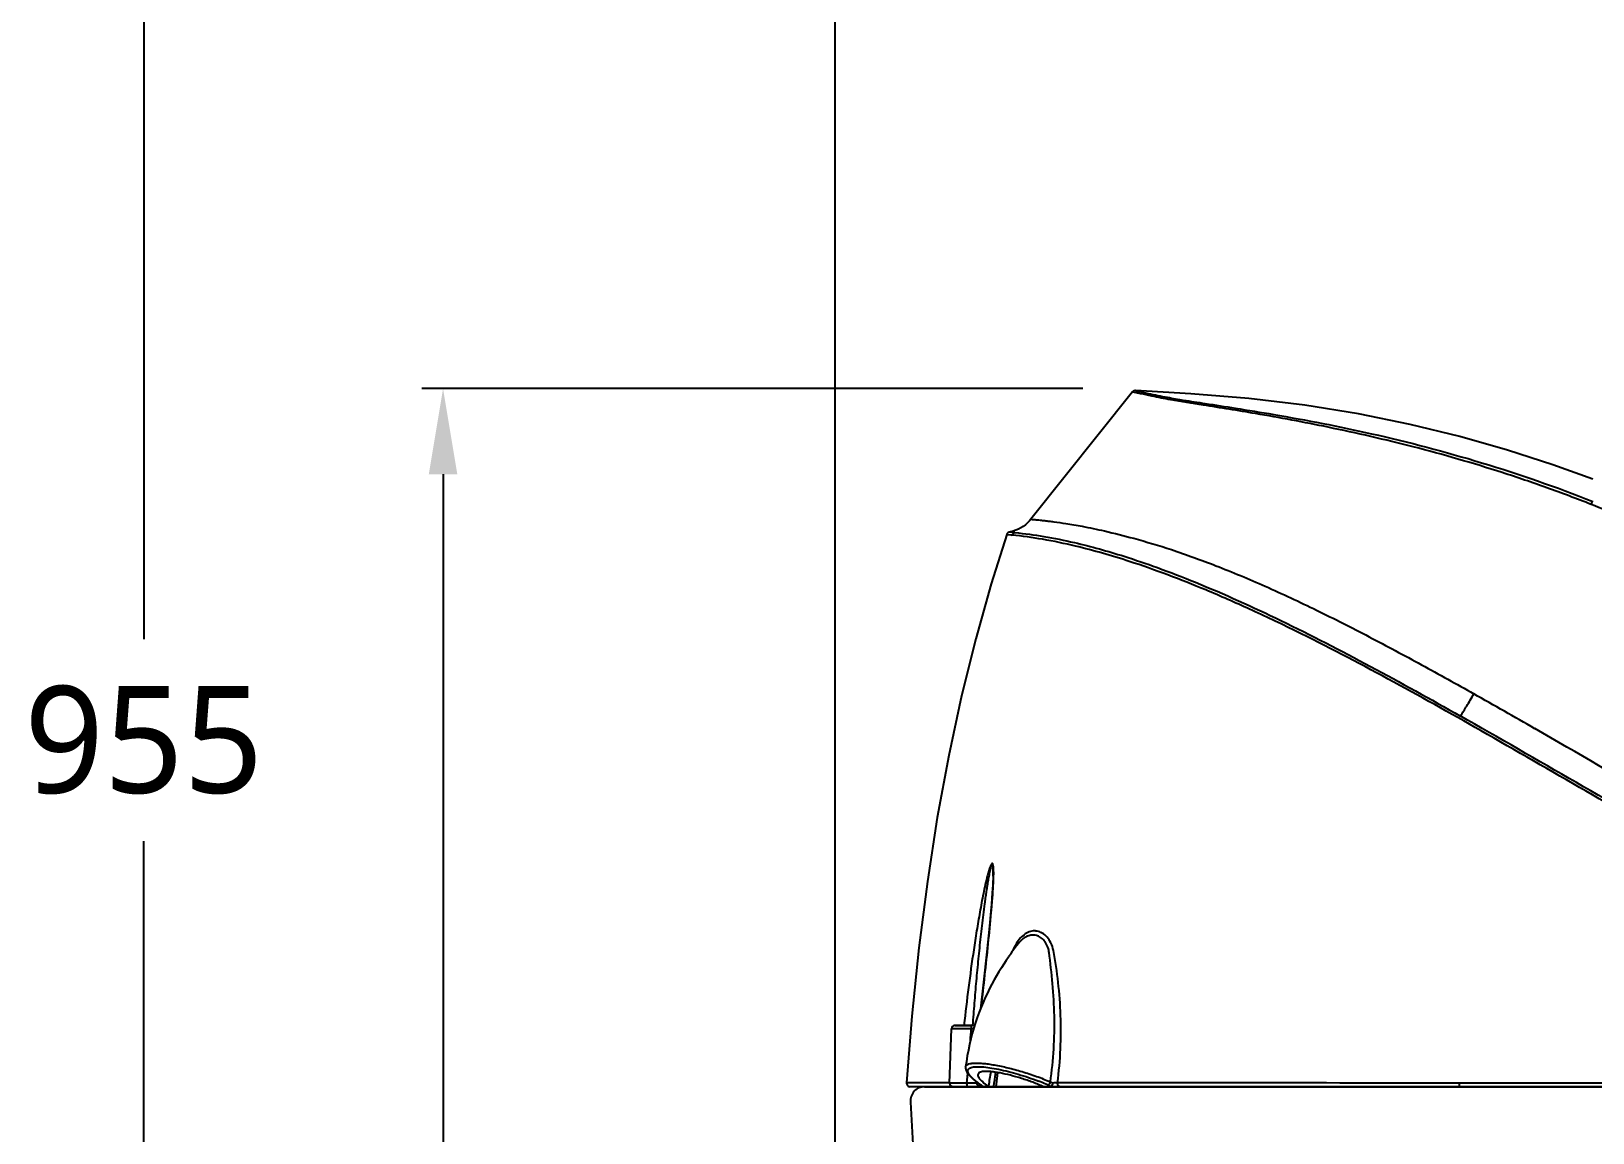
# Model space of a CAD drawing. Extents: x 3267 to 9145, y -61 to 2467.
# Drawn here: x 6284.7 to 6722.7, y 654.1 to 963 of the extents above; entities that cross this region are included whole.
import ezdxf

# ---------------------------------------------------------------- set-up
doc = ezdxf.new("R2010")
doc.units = 0
doc.header["$LTSCALE"] = 20
doc.header["$MEASUREMENT"] = 0
doc.layers.get('0').update_dxf_attribs({"linetype": 'CONTINUOUS'})
doc.layers.get('DEFPOINTS').update_dxf_attribs({"linetype": 'CONTINUOUS'})
for name, color, linetype in [('00_COMPONENTS', 7, 'CONTINUOUS'), ('1', 7, 'CONTINUOUS'), ('6', 6, 'CONTINUOUS')]:
    doc.layers.add(name, color=color, linetype=linetype)
doc.styles.get("Standard").update_dxf_attribs({"font": 'NanumGothic.ttf'})
doc.dimstyles.get("Standard").update_dxf_attribs({"dimtxt": 2.7, "dimasz": 2.5, "dimexe": 1.5, "dimexo": 1.5, "dimgap": 1.5, "dimtad": 1, "dimdec": 0, "dimlfac": 10, "dimzin": 0, "dimdsep": 46, "dimtxsty": 'Standard', "dimcen": 0, "dimclrt": 2, "dimadec": 0, "dimazin": 0, "dimtfac": 1, "dimtdec": 0, "dimtmove": 0, "dimatfit": 3, "dimfxl": 0, "dimtolj": 1, "dimtzin": 0, "dimarcsym": 0})

# ---------------------------------------------------------------- blocks, each defined once
blk = doc.blocks.new('*D22')
at = {"color": 3, "lineweight": -2}
for p, q in [((6579.71, 862.73), (6394.26, 862.73)), ((6400.26, 838.73), (6400.26, 602.89)), ((6400.26, 310.73), (6400.26, 546.57)), ((6563.67, 286.73), (6394.26, 286.73))]:
    blk.add_line(p, q, dxfattribs=at)
at = {"color": 3}
for points in [[(6396.26, 838.73), (6404.26, 838.73), (6400.26, 862.73)], [(6396.26, 310.73), (6404.26, 310.73), (6400.26, 286.73)]]:
    blk.add_solid(points, dxfattribs=at)
at = {"layer": 'DEFPOINTS', "color": 0}
for p in [(6581.51, 862.73), (6400.26, 286.73), (6565.47, 286.73)]:
    blk.add_point(p, dxfattribs=at)
at = {"color": 2, "insert": (6400.26, 574.73), "char_height": 30, "attachment_point": 5}
blk.add_mtext('\\A1;{\\fNanumGothic|b0|i0|c0|p50;575}', dxfattribs=at)
blk = doc.blocks.new('*D26')
at = {"color": 3, "lineweight": -2}
for p, q in [((7207.71, 683.42), (7207.71, 32.95)), ((6510.15, 284.93), (6510.15, 32.95)), ((6534.15, 38.95), (7183.71, 38.95))]:
    blk.add_line(p, q, dxfattribs=at)
at = {"color": 3}
for points in [[(6534.15, 42.95), (6534.15, 34.95), (6510.15, 38.95)], [(7183.71, 42.95), (7183.71, 34.95), (7207.71, 38.95)]]:
    blk.add_solid(points, dxfattribs=at)
at = {"layer": 'DEFPOINTS', "color": 0}
for p in [(7207.71, 685.22), (6510.15, 286.73), (7207.71, 38.95)]:
    blk.add_point(p, dxfattribs=at)
at = {"color": 2, "insert": (6858.93, 67.17), "char_height": 30, "attachment_point": 5}
blk.add_mtext('\\A1;{\\fNanumGothic|b0|i0|c0|p50;700}', dxfattribs=at)
blk = doc.blocks.new('A$C7b8c0583')
at = {"layer": '00_COMPONENTS', "color": 7, "linetype": 'Continuous'}
for p, q in [((63.41, 194.88), (34.85, 159.15)), ((63.41, 194.88), (63.41, 194.88)), ((64.24, 195.25), (64.24, 195.25)), ((192.47, 170.36), (192.47, 170.36)), ((34.85, 159.15), (34.85, 159.15)), ((28.08, 154.89), (28.08, 154.89)), ((28.08, 154.89), (28.08, 154.89)), ((28.85, 155.56), (28.85, 155.56)), ((24.26, 59.07), (24.26, 59.07)), ((31.35, 40.23), (30.92, 39.67)), ((31.35, 40.23), (31.35, 40.23)), ((28.57, 36.38), (28.58, 36.39)), ((28.91, 36.89), (28.91, 36.89)), ((12.07, 1.07), (12.6, 16.27)), ((17.1, 17.24), (13.6, 17.24)), ((13.6, 17.24), (13.6, 17.24)), ((13.61, 17.24), (17.09, 17.24)), ((17.09, 17.24), (17.71, 17.24)), ((18.36, 17.24), (17.1, 17.24)), ((17.71, 17.24), (18.36, 17.24)), ((19.09, 17.24), (18.36, 17.24)), ((16.57, 5.58), (16.57, 5.59)), ((0, 1.11), (0, 1.11)), ((4.21, 0.04), (1, 0.04)), ((12.34, 0.04), (4.21, 0.04)), ((13.07, 0.04), (12.34, 0.04)), ((13.08, 0.04), (13.07, 0.04)), ((13.07, 0.04), (15.19, 0.04)), ((13.86, 0.04), (13.07, 0.04)), ((15.2, 0.04), (13.08, 0.04)), ((15.19, 0.04), (16.17, 0.04)), ((16.18, 0.04), (15.2, 0.04)), ((16.17, 0.04), (17.28, 0.04)), ((17.28, 0.04), (16.18, 0.04)), ((19.12, 0.04), (17.28, 0.04)), ((20.18, 0.04), (19.12, 0.04)), ((19.63, 0.04), (19.43, 0.04)), ((20.19, 0.04), (19.63, 0.04)), ((19.88, 1.18), (20.57, 0.68)), ((20.46, 0.04), (20.18, 0.04)), ((20.36, 0.04), (20.19, 0.04)), ((20.7, 0.04), (20.46, 0.04)), ((20.57, 0.68), (20.7, 0.6)), ((20.7, 0.6), (20.7, 0.6)), ((20.7, 0.6), (20.78, 0.54)), ((20.86, 0.04), (20.7, 0.04)), ((21.01, 0.04), (20.86, 0.04)), ((20.99, 0.36), (21, 0.35)), ((21.63, 0.04), (21.01, 0.04)), ((21.62, 0.04), (21.67, 0.04)), ((21.85, 0.04), (21.62, 0.04)), ((22.32, 0.04), (21.85, 0.04)), ((23.06, 0.04), (22.32, 0.04)), ((24.33, 0.04), (23.06, 0.04)), ((25.1, 0.04), (24.33, 0.04)), ((25.47, 0.04), (25.1, 0.04)), ((38.35, 0.04), (25.47, 0.04)), ((38.74, 0.04), (38.35, 0.04)), ((39.14, 0.04), (38.74, 0.04)), ((39.53, 0.04), (39.14, 0.04)), ((40.28, 0.04), (39.53, 0.04)), ((40.66, 0.04), (40.28, 0.04)), ((40.8, 0.04), (40.66, 0.04)), ((41.71, 0.04), (40.66, 0.04)), ((43.05, 0.04), (40.8, 0.04)), ((155.13, 0.04), (43.05, 0.04)), ((308.57, 0.04), (155.13, 0.04))]:
    blk.add_line(p, q, dxfattribs=at)
at = {"layer": '00_COMPONENTS', "color": 9, "linetype": 'Continuous'}
for p, q in [((63.58, 194.84), (63.41, 194.88)), ((65.64, 194.37), (63.58, 194.84)), ((28.08, 154.89), (29.29, 154.77)), ((30.38, 155.42), (28.85, 155.56)), ((29.29, 154.77), (29.61, 154.74)), ((18.16, 16.27), (12.6, 16.27)), ((18.8, 16.29), (18.16, 16.27)), ((12.06, 1.15), (0, 1.11)), ((16.93, 1.07), (12.07, 1.07)), ((16.93, 1.07), (17.15, 3.76)), ((19.8, 1.15), (19.81, 1.24)), ((19.95, 1.15), (19.8, 1.15)), ((22.96, 0.24), (22.95, 0.12)), ((310.51, 1.08), (155.07, 1.07))]:
    blk.add_line(p, q, dxfattribs=at)
at = {"layer": '00_COMPONENTS', "color": 7, "linetype": 'Continuous'}
for points in [[(64.25, 195.25), (64.15, 195.25), (64.02, 195.24), (63.9, 195.21), (63.78, 195.16), (63.67, 195.11), (63.57, 195.04), (63.48, 194.96), (63.41, 194.88)], [(192.47, 170.36), (181.3, 174.41), (168.53, 178.56), (155.18, 182.36), (141.26, 185.77), (126.76, 188.73), (111.67, 191.18), (95.98, 193.07), (79.72, 194.32), (64.24, 195.25)], [(34.86, 159.16), (34.46, 158.69), (33.91, 158.13), (33.33, 157.62), (32.7, 157.16), (32.05, 156.74), (31.36, 156.38), (30.65, 156.07), (29.92, 155.82), (29.16, 155.63), (28.85, 155.56)], [(28.08, 154.89), (23.73, 141.06), (19.41, 125.65), (15.44, 109.62), (11.84, 92.91), (8.62, 75.54), (5.82, 57.56), (3.43, 39), (1.46, 19.81), (0, 1.11)], [(28.85, 155.56), (28.79, 155.55), (28.67, 155.51), (28.55, 155.44), (28.42, 155.36), (28.31, 155.26), (28.22, 155.16), (28.15, 155.04), (28.09, 154.92), (28.08, 154.89)], [(24.26, 59.07), (24.24, 58.29), (24.21, 57.49), (24.17, 56.55), (24.11, 55.54), (24.04, 54.39), (23.92, 52.79), (23.8, 51.25), (23.63, 49.26), (23.24, 45.01), (22.52, 37.89), (21.49, 28.49), (20.73, 21.88)], [(30.92, 39.67), (30.46, 39.06), (30, 38.45), (29.55, 37.82)], [(28.58, 36.39), (27.92, 35.39), (27.26, 34.4), (26.6, 33.36), (25.92, 32.27), (25.25, 31.15), (24.59, 29.99), (23.94, 28.8), (23.3, 27.57), (22.67, 26.31), (22.06, 25.01), (21.46, 23.67), (20.89, 22.3), (20.35, 20.9), (19.83, 19.47), (19.33, 18), (18.87, 16.51), (18.43, 14.99), (18.03, 13.45), (17.66, 11.88), (17.33, 10.29), (17.03, 8.68), (16.77, 7.04), (16.57, 5.59)], [(28.91, 36.89), (28.83, 36.76), (28.72, 36.59), (28.6, 36.42), (28.57, 36.38)], [(29.55, 37.82), (29.11, 37.18), (28.91, 36.89)], [(16.57, 5.59), (16.55, 5.37), (16.62, 4.87), (16.78, 4.39), (17.03, 3.94), (17.34, 3.5), (17.72, 3.06), (18.17, 2.6), (18.68, 2.14), (19.25, 1.66), (19.88, 1.18)], [(20.78, 0.54), (20.86, 0.48), (20.92, 0.43), (20.97, 0.39), (20.99, 0.36)], [(25.1, 0.04), (25.51, 3.18), (25.64, 3.99)]]:
    blk.add_lwpolyline(points, dxfattribs=at)
at = {"layer": '00_COMPONENTS', "color": 9, "linetype": 'Continuous'}
for centre, radius, start, end in [((-1044.85, -2021.98), 2448.6, 60.08732, 60.54807), ((93.73, 12.1), 69.05, 157.668, 157.8475), ((43.19, 32.86), 14.41, 156.1952, 157.6707), ((28.91, 37.64), 1.18, 33.3877, 36.0675), ((33.35, 36.96), 6.65, 6.5157, 11.2082), ((31.84, 36.42), 9.52, 10.7205, 14.6609), ((-2.63, 769.88), 769.05, 271.45777, 271.67105), ((28.17, 12.6), 14.05, 228.0984, 228.5056), ((33.13, 18.61), 21.85, 231.1192, 233.411), ((20.87, 1.04), 1.08, 174.134, 184.0653), ((36.68, 23.42), 27.82, 233.4457, 235.4157), ((18.05, -3.59), 4.99, 53.7394, 55.4248), ((21.71, 0.99), 0.976, 214.1365, 224.2471), ((289.42, -38.69), 269.28, 170.8213, 171.6881), ((215.56, -24.51), 192.76, 172.2702, 172.6819), ((213.16, -24.18), 190.33, 171.4529, 172.2712), ((15.5, -54.38), 59.98, 66.8337, 68.9476), ((19.65, -44.55), 49.31, 65.9854, 66.7716), ((43.68, 9.41), 9.76, 246.0053, 252.0883), ((42.9, 5.53), 4.88, 238.2888, 246.4336), ((43.72, 9.5), 9.86, 252.0465, 252.7847), ((47.24, -95.94), 97.21, 92.8794, 93.7102)]:
    blk.add_arc(centre, radius, start, end, dxfattribs=at)
at = {"layer": '00_COMPONENTS', "color": 7, "linetype": 'Continuous'}
for centre, radius, start, end in [((13.6, 16.24), 1, 90, 178), ((1, 1.04), 1, 176.1939, 270), ((13.07, 1.04), 1, 178, 270), ((21.67, 0.9), 0.855, 241.447, 251.226), ((34.89, 17.35), 20.97, 233.3771, 235.2649), ((28.22, 7.71), 9.25, 235.2281, 236.0872), ((114.41, -10.7), 74.4, 170.9, 171.2241)]:
    blk.add_arc(centre, radius, start, end, dxfattribs=at)
at = {"layer": '00_COMPONENTS', "color": 9, "linetype": 'Continuous'}
for points, knots in [([(64.25, 195.25), (64.19, 195.26), (64.78, 195.13), (65.08, 195.05), (66.4, 194.77), (68.96, 194.2), (72.87, 193.4), (78.17, 192.47), (84.53, 191.51), (92.99, 190.21), (108.59, 187.67), (131.77, 183.17), (161.76, 175.31), (182.24, 168.21), (192.47, 164.18)], [0, 0, 0, 0, 0.001471, 0.00625, 0.014787, 0.02735, 0.06903, 0.103026, 0.150223, 0.214757, 0.297305, 0.508848, 0.750424, 1, 1, 1, 1]), ([(192.04, 163.3), (187.92, 164.93), (179.64, 168.05), (163.05, 173.68), (142.64, 179.56), (119.5, 184.87), (99.81, 188.53), (85.04, 190.89), (75.32, 192.4), (69.48, 193.52), (66.68, 194.14), (65.64, 194.37)], [0, 0, 0, 0, 0.101981, 0.203439, 0.402769, 0.590171, 0.749258, 0.863256, 0.934023, 0.975595, 1, 1, 1, 1]), ([(192.04, 163.31), (192.08, 163.41), (192.17, 163.62), (192.29, 163.89), (192.38, 164.07), (192.44, 164.15), (192.46, 164.18), (192.47, 164.18)], [0, 0, 0, 0, 0.355737, 0.67992, 0.901949, 0.96686, 1, 1, 1, 1]), ([(213.42, 154.03), (211.66, 154.85), (204.6, 158.09), (197.46, 161.16), (192.04, 163.3)], [0, 0, 0, 0, 0.250211, 1, 1, 1, 1]), ([(34.84, 159.15), (34.84, 159.16), (34.87, 159.15), (34.91, 159.16), (34.99, 159.15), (35.09, 159.15), (35.22, 159.13), (35.46, 159.11), (35.83, 159.08), (36.38, 159.02), (37.06, 158.95), (37.89, 158.87), (38.87, 158.76), (40.02, 158.63), (41.97, 158.38), (45.07, 157.93), (49.81, 157.1), (56.19, 155.77), (64.56, 153.67), (75.03, 150.5), (87.33, 146.05), (100.91, 140.35), (115.21, 133.66), (129.81, 126.25), (144.48, 118.38), (154.25, 112.96), (159.13, 110.22)], [0, 0, 0, 0, 0.000114, 0.000443, 0.000991, 0.001755, 0.002738, 0.003943, 0.007046, 0.011113, 0.016192, 0.022347, 0.029649, 0.038182, 0.048146, 0.073459, 0.108102, 0.155315, 0.218702, 0.300415, 0.399119, 0.510224, 0.628721, 0.751025, 0.875124, 1, 1, 1, 1]), ([(161.12, 99.84), (152.48, 104.77), (135.27, 114.41), (113.6, 125.75), (96.46, 133.9), (81.06, 140.67), (64.84, 146.83), (49.45, 151.27), (38.44, 153.59), (32.47, 154.43), (29.61, 154.74)], [0, 0, 0, 0, 0.208044, 0.412742, 0.511473, 0.605095, 0.764649, 0.873994, 0.939839, 1, 1, 1, 1]), ([(30.38, 155.42), (33.09, 155.15), (38.7, 154.41), (48.96, 152.32), (59.59, 149.35), (70.87, 145.49), (85.65, 139.77), (105.68, 130.68), (130.34, 117.94), (146.97, 108.71), (155.33, 103.98)], [0, 0, 0, 0, 0.060207, 0.124619, 0.230859, 0.303339, 0.387694, 0.58047, 0.788051, 1, 1, 1, 1]), ([(155.33, 103.98), (155.95, 104.9), (157.23, 106.95), (158.46, 109.04), (159.11, 110.19)], [0, 0, 0, 0, 0.455031, 1, 1, 1, 1]), ([(220.54, 66.79), (209.57, 72.83), (187.85, 85.29), (166.18, 97.84), (155.28, 104.01)], [0, 0, 0, 0, 0.500012, 1, 1, 1, 1]), ([(220.19, 66.18), (210.26, 71.64), (190.58, 82.88), (170.97, 94.24), (161.12, 99.84)], [0, 0, 0, 0, 0.500101, 1, 1, 1, 1]), ([(224.12, 73.17), (220.09, 75.39), (204.05, 84.35), (188.16, 93.58), (176.22, 100.44)], [0, 0, 0, 0, 0.250544, 1, 1, 1, 1]), ([(24.26, 59.07), (24.27, 59.32), (24.27, 59.82), (24.27, 60.44), (24.26, 60.92), (24.24, 61.28), (24.22, 61.63), (24.19, 61.9), (24.15, 62.1), (24.11, 62.22), (24.08, 62.32), (23.98, 62.36), (23.91, 62.27), (23.82, 62.12), (23.68, 61.75), (23.53, 61.19), (23.36, 60.47), (23.2, 59.73), (23.06, 58.98), (22.92, 58.22), (22.75, 57.21), (22.54, 55.94), (22.31, 54.4), (22.08, 52.87), (21.8, 50.81), (21.47, 48.24), (21.09, 45.15), (20.74, 42.06), (20.41, 38.96), (19.99, 34.83), (19.5, 29.66), (18.97, 23.45), (18.66, 19.31), (18.5, 17.24)], [0, 0, 0, 0, 0.015345, 0.030497, 0.037955, 0.045285, 0.052406, 0.059134, 0.062214, 0.064932, 0.067023, 0.068435, 0.070318, 0.072979, 0.079466, 0.094033, 0.10928, 0.124787, 0.140428, 0.156148, 0.171922, 0.203568, 0.235297, 0.267076, 0.298888, 0.36257, 0.426296, 0.490044, 0.5538, 0.61756, 0.745068, 0.872551, 1, 1, 1, 1]), ([(24.42, 60.62), (24.42, 60.83), (24.41, 61.15), (24.38, 61.57), (24.34, 61.86), (24.3, 62.13), (24.25, 62.34), (24.2, 62.47), (24.15, 62.55), (24.1, 62.61), (24, 62.63), (23.86, 62.53), (23.69, 62.28), (23.49, 61.83), (23.27, 61.24), (23.14, 60.82), (23.07, 60.6)], [0, 0, 0, 0, 0.14701, 0.217725, 0.285513, 0.348865, 0.405065, 0.429158, 0.449703, 0.466521, 0.481099, 0.516101, 0.56738, 0.698296, 0.845674, 1, 1, 1, 1]), ([(22.71, 59.31), (22.26, 57.62), (21.51, 54.17), (20.53, 48.96), (19.64, 43.71), (18.54, 36.67), (17.33, 27.85), (16.48, 20.78), (16.09, 17.24)], [0, 0, 0, 0, 0.123307, 0.248124, 0.373337, 0.49868, 0.749413, 1, 1, 1, 1]), ([(20.96, 22.46), (21.3, 25.41), (21.97, 31.29), (22.92, 40.09), (23.64, 47.41), (24.12, 53.23), (24.31, 56.12), (24.37, 57.56)], [0, 0, 0, 0, 0.25203, 0.503435, 0.753566, 0.877614, 1, 1, 1, 1]), ([(24.37, 57.56), (24.37, 57.73), (24.4, 58.43), (24.42, 59.13), (24.43, 59.65)], [0, 0, 0, 0, 0.252518, 1, 1, 1, 1]), ([(30.74, 40.1), (30.67, 39.99), (30.4, 39.52), (30.17, 39.05), (30.01, 38.68)], [0, 0, 0, 0, 0.242604, 1, 1, 1, 1]), ([(41.05, 38.82), (40.86, 39.53), (40.36, 40.81), (39.17, 42.35), (37.98, 43.21), (36.98, 43.58), (36.36, 43.69), (35.86, 43.73), (35.36, 43.7), (34.47, 43.53), (33.2, 42.94), (31.83, 41.73), (31.08, 40.68), (30.74, 40.1)], [0, 0, 0, 0, 0.154209, 0.287973, 0.405127, 0.459503, 0.51232, 0.538455, 0.564708, 0.617877, 0.729697, 0.855552, 1, 1, 1, 1]), ([(39.87, 38.25), (39.76, 38.84), (39.39, 39.92), (38.46, 41.22), (37.52, 41.99), (36.71, 42.36), (36.2, 42.48), (35.78, 42.53), (35.37, 42.58), (34.86, 42.52), (34.24, 42.4), (32.91, 41.88), (31.97, 41.01), (31.35, 40.23)], [0, 0, 0, 0, 0.156005, 0.291824, 0.411589, 0.4675, 0.522167, 0.549321, 0.575843, 0.629627, 0.683421, 0.739667, 1, 1, 1, 1]), ([(28.84, 36.75), (28.85, 36.76), (28.86, 36.81), (28.89, 36.85), (28.91, 36.89)], [0, 0, 0, 0, 0.224412, 1, 1, 1, 1]), ([(40.34, 1.38), (41.23, 7.5), (41.77, 16.75), (41.02, 28.87), (40.32, 34.79), (39.96, 37.71)], [0, 0, 0, 0, 0.508972, 0.757888, 1, 1, 1, 1]), ([(42.36, 1.14), (42.75, 4.29), (43.29, 10.58), (43.34, 19.99), (42.64, 29.2), (41.75, 35.24), (41.19, 38.19)], [0, 0, 0, 0, 0.255613, 0.508919, 0.757844, 1, 1, 1, 1]), ([(18.16, 16.27), (18.16, 16.4), (18.17, 16.63), (18.21, 16.93), (18.25, 17.12), (18.32, 17.24), (18.36, 17.24)], [0, 0, 0, 0, 0.368485, 0.681833, 0.896986, 1, 1, 1, 1]), ([(16.57, 5.59), (16.59, 5.74), (16.73, 6.05), (17.21, 6.36), (17.91, 6.56), (18.84, 6.67), (20, 6.68), (21.37, 6.6), (22.93, 6.41), (25.29, 6.04), (28.48, 5.36), (32.43, 4.3), (36.43, 2.99), (39.06, 1.95), (40.34, 1.38)], [0, 0, 0, 0, 0.017381, 0.038473, 0.066877, 0.104159, 0.150782, 0.206245, 0.269566, 0.339403, 0.493807, 0.660682, 0.831934, 1, 1, 1, 1]), ([(17.2, 4.28), (17.18, 4.4), (17.18, 4.65), (17.36, 4.99), (17.69, 5.26), (17.97, 5.37), (18.13, 5.43)], [0, 0, 0, 0, 0.22616, 0.443048, 0.691124, 1, 1, 1, 1]), ([(18.13, 5.43), (18.53, 5.56), (19.55, 5.68), (21.29, 5.64), (23.43, 5.38), (26.85, 4.76), (31.46, 3.57), (35.17, 2.32), (37.05, 1.6)], [0, 0, 0, 0, 0.065304, 0.155485, 0.268002, 0.397808, 0.690542, 1, 1, 1, 1]), ([(17.28, 0.04), (17.23, 0.04), (17.11, 0.14), (17.01, 0.37), (16.95, 0.7), (16.93, 0.94), (16.93, 1.07)], [0, 0, 0, 0, 0.137025, 0.35723, 0.657562, 1, 1, 1, 1]), ([(18.79, 2.14), (18.39, 2.5), (17.76, 3.12), (17.26, 3.92), (17.2, 4.28)], [0, 0, 0, 0, 0.594434, 1, 1, 1, 1]), ([(19.42, 1.6), (19.37, 1.64), (19.18, 1.8), (18.99, 1.95), (18.86, 2.07)], [0, 0, 0, 0, 0.258624, 1, 1, 1, 1]), ([(20.08, 0.31), (19.96, 0.44), (19.83, 0.66), (19.8, 0.9), (19.79, 0.97)], [0, 0, 0, 0, 0.743754, 1, 1, 1, 1]), ([(21.39, 0.09), (21.37, 0.11), (21.25, 0.24), (21.12, 0.35), (21, 0.43)], [0, 0, 0, 0, 0.202761, 1, 1, 1, 1]), ([(40.34, 1.38), (40.26, 1.2), (40.11, 0.9), (39.9, 0.61), (39.78, 0.53)], [0, 0, 0, 0, 0.573706, 1, 1, 1, 1]), ([(43.05, 0.04), (42.95, 0.04), (42.74, 0.11), (42.51, 0.37), (42.37, 0.73), (42.35, 1.01), (42.36, 1.14)], [0, 0, 0, 0, 0.20528, 0.440762, 0.711427, 1, 1, 1, 1]), ([(155.07, 1.07), (135.19, 1.07), (97.62, 1.08), (60.05, 1.13), (42.36, 1.14)], [0, 0, 0, 0, 0.529222, 1, 1, 1, 1]), ([(155.13, 0.04), (155.12, 0.04), (155.11, 0.08), (155.1, 0.13), (155.09, 0.23), (155.08, 0.41), (155.07, 0.7), (155.07, 0.94), (155.07, 1.07)], [0, 0, 0, 0, 0.022518, 0.080585, 0.173483, 0.298119, 0.622168, 1, 1, 1, 1])]:
    blk.add_open_spline(points, degree=3, knots=knots, dxfattribs=at)
for points in [[(30.38, 155.43), (30.04, 155.36), (29.71, 155.07), (29.61, 154.74)], [(23.07, 60.6), (22.94, 60.18), (22.82, 59.75), (22.71, 59.31)], [(24.43, 59.65), (24.43, 59.97), (24.43, 60.3), (24.42, 60.62)], [(17.89, 12.85), (17.98, 13.99), (18.07, 15.13), (18.16, 16.27)], [(20.37, 0.11), (20.26, 0.16), (20.16, 0.22), (20.08, 0.31)], [(20.7, 0.04), (20.59, 0.04), (20.47, 0.06), (20.37, 0.11)], [(20.7, 0.6), (20.75, 0.56), (20.82, 0.53), (20.88, 0.51)], [(21.52, 0.05), (21.33, 0.08), (21.14, 0.17), (21.01, 0.31)], [(39.78, 0.53), (39.76, 0.52), (39.74, 0.5), (39.72, 0.49)]]:
    blk.add_open_spline(points, degree=3, dxfattribs=at)
at = {"layer": '00_COMPONENTS', "color": 7, "linetype": 'Continuous'}
for points, knots in [([(19.99, 3.4), (19.97, 3.19), (20.14, 2.66), (20.47, 2.25), (20.68, 2.02)], [0, 0, 0, 0, 0.411244, 1, 1, 1, 1]), ([(38.39, 0.02), (37.4, 0.47), (35.37, 1.31), (32.27, 2.37), (29.21, 3.25), (26.74, 3.81), (24.92, 4.12), (23.71, 4.27), (22.65, 4.34), (21.75, 4.33), (21.03, 4.23), (20.48, 4.05), (20.11, 3.78), (20, 3.52), (19.99, 3.4)], [0, 0, 0, 0, 0.167916, 0.33926, 0.505945, 0.659796, 0.729287, 0.792272, 0.847462, 0.893756, 0.930925, 0.959494, 0.981269, 1, 1, 1, 1]), ([(20.68, 2.02), (20.79, 1.9), (21.31, 1.36), (21.91, 0.88), (22.38, 0.52)], [0, 0, 0, 0, 0.214129, 1, 1, 1, 1]), ([(21.39, 0.09), (21.41, 0.08), (21.46, 0.06), (21.52, 0.05), (21.56, 0.04)], [0, 0, 0, 0, 0.290929, 1, 1, 1, 1]), ([(40.66, 0.04), (40.69, 0.04), (40.74, 0.04), (40.8, 0.07), (40.8, 0.09)], [0, 0, 0, 0, 0.634107, 1, 1, 1, 1]), ([(40.8, 0.09), (40.81, 0.11), (40.84, 0.3), (40.86, 0.49), (40.89, 0.65)], [0, 0, 0, 0, 0.154019, 1, 1, 1, 1])]:
    blk.add_open_spline(points, degree=3, knots=knots, dxfattribs=at)
for points in [[(21, 0.35), (21.07, 0.27), (21.16, 0.2), (21.26, 0.14)], [(21.56, 0.04), (21.58, 0.04), (21.6, 0.04), (21.62, 0.04)]]:
    blk.add_open_spline(points, degree=3, dxfattribs=at)
blk = doc.blocks.new('*D27')
at = {"color": 3, "lineweight": -2}
for p, q in [((6744.99, 1241.56), (6310.31, 1241.56)), ((6316.31, 1217.56), (6316.31, 792.47)), ((6316.31, 310.73), (6316.31, 735.81)), ((6508.35, 286.73), (6310.31, 286.73))]:
    blk.add_line(p, q, dxfattribs=at)
at = {"color": 3}
for points in [[(6312.31, 1217.56), (6320.31, 1217.56), (6316.31, 1241.56)], [(6312.31, 310.73), (6320.31, 310.73), (6316.31, 286.73)]]:
    blk.add_solid(points, dxfattribs=at)
at = {"layer": 'DEFPOINTS', "color": 0}
for p in [(6746.79, 1241.56), (6316.31, 286.73), (6510.15, 286.73)]:
    blk.add_point(p, dxfattribs=at)
at = {"color": 2, "insert": (6316.31, 764.14), "char_height": 24, "attachment_point": 5}
blk.add_mtext('\\A1;{\\fNanumGothic|b0|i0|c0|p50;\\H1.25x;955}', dxfattribs=at)

msp = doc.modelspace()

# ---------------------------------------------------------------- linework, layer by layer
at = {"color": 7}
for p, q in [((6535.33, 666.98), (7198.71, 666.98)), ((6531.34, 662.64), (6539.74, 517.22))]:
    msp.add_line(p, q, dxfattribs=at)
at = {"layer": '1', "color": 7, "linetype": 'Continuous'}
msp.add_arc((6535.33, 662.98), 4, 90, 184.9483, dxfattribs=at)
at = {"layer": '6'}
msp.add_lwpolyline([(7510.15, 2211.77), (6510.15, 2211.77), (6510.15, 286.73), (8437.65, 286.73), (8437.65, 1311.73)], dxfattribs=at)

# ---------------------------------------------------------------- block references
msp.add_blockref('A$C7b8c0583', (6530.27, 666.94))

# ---------------------------------------------------------------- dimensions: what is measured, and where the dimension line sits
for base, p1, p2, text, override, picture, middle in [((6316.31, 286.73), (6746.79, 1241.56), (6510.15, 286.73), '{\\fNanumGothic|b0|i0|c0|p50;\\H1.25x;955}', {"dimscale": 1.2, "dimtxt": 20, "dimasz": 20, "dimexe": 5, "dimgap": 10, "dimtih": 1, "dimtoh": 1, "dimlfac": 1, "dimzin": 12, "dimclrd": 3, "dimclre": 3, "dimazin": 2, "dimarcsym": 1}, '*D27', (6316.31, 764.14)), ((6400.26, 286.73), (6581.51, 862.73), (6565.47, 286.73), '{\\fNanumGothic|b0|i0|c0|p50;575}', {"dimscale": 1.2, "dimtxt": 25, "dimasz": 20, "dimexe": 5, "dimgap": 10, "dimtih": 1, "dimtoh": 1, "dimlfac": 1, "dimzin": 12, "dimclrd": 3, "dimclre": 3, "dimazin": 2, "dimarcsym": 1}, '*D22', (6400.26, 574.73))]:
    dim = msp.add_linear_dim(base=base, p1=p1, p2=p2, angle=90, text=text, dimstyle='Standard', override=override)
    dim.commit()
    dim.dimension.update_dxf_attribs({"geometry": picture, "text_midpoint": middle})
dim = msp.add_linear_dim(base=(7207.71, 38.95), p1=(6510.15, 286.73), p2=(7207.71, 685.22), text='{\\fNanumGothic|b0|i0|c0|p50;700}', dimstyle='Standard', override={"dimscale": 1.2, "dimtxt": 25, "dimasz": 20, "dimexe": 5, "dimgap": 10, "dimtih": 1, "dimtoh": 1, "dimlfac": 1, "dimzin": 12, "dimclrd": 3, "dimclre": 3, "dimazin": 2, "dimarcsym": 1})
dim.commit()
dim.dimension.update_dxf_attribs({"geometry": '*D26', "text_midpoint": (6858.93, 38.95), "dimtype": 160})

doc.saveas('drawing.dxf')
